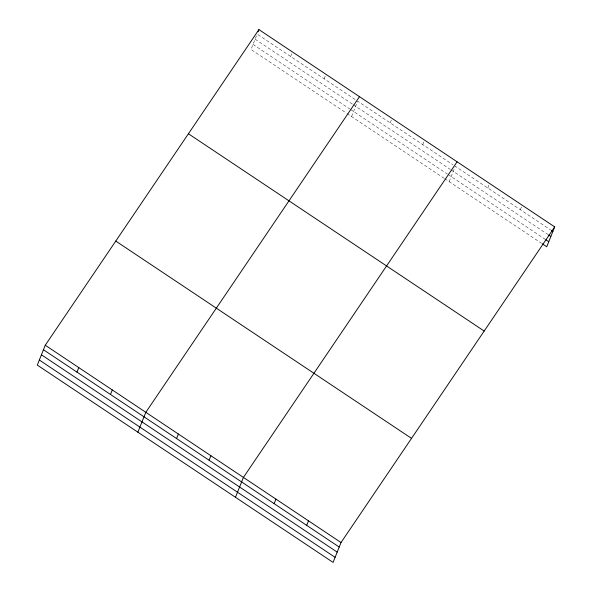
<?xml version="1.0" encoding="UTF-8"?>
<svg xmlns="http://www.w3.org/2000/svg" width="592" height="592" viewBox="0 0 592 592"><rect width="100%" height="100%" fill="white"/><g stroke="black" fill="none" stroke-linecap="round" stroke-linejoin="round"><path stroke-width="0.44" stroke-dasharray="2.96 2.22" d="M256.447 35.801L250.978 49.469L346.202 112.991M290.642 56.469L292.441 51.963M324.157 78.832L325.963 74.318M351.537 116.55L357.679 101.195L453.013 164.791M390.217 122.899L392.015 118.385M422.747 144.596L424.553 140.089M449.143 181.663L455.285 166.3L550.612 229.896M487.815 188.004L489.621 183.498M520.353 209.709L522.151 205.202M257.883 34.617L355.392 99.671M255.093 39.176L352.603 104.229M353.365 104.732L450.231 169.349M450.986 169.86L547.829 234.462M253.006 44.4L349.754 108.943M350.516 109.446L447.382 174.07M448.144 174.573L544.988 239.175M346.964 113.501L443.845 178.125M444.599 178.629L541.443 243.238"/><path stroke-width="0.89" d="M45.258 345.232L37.311 365.101L333.074 562.4L341.022 542.531L554.689 226.899L258.926 29.6L45.258 345.232L341.022 542.531M76.975 372.102L78.78 367.588M110.497 394.464L112.295 389.95M258.023 31.857L258.926 29.6M137.869 432.182L145.817 412.313L359.485 96.681M176.549 438.524L178.355 434.017M209.08 460.228L210.885 455.722M235.475 497.287L243.423 477.426L457.083 161.794M274.148 503.637L275.953 499.123M306.686 525.341L308.491 520.827M554.689 226.899L546.742 246.768L542.205 243.741M551.374 230.399L552.884 231.413M548.584 234.965L550.856 236.482M545.743 239.686L548.769 241.699M188.411 133.755L484.182 331.061M115.766 241.07L411.529 438.376M43.453 349.739L339.216 547.045M41.425 354.808L337.188 552.114M39.338 360.032L335.102 557.331"/></g></svg>
